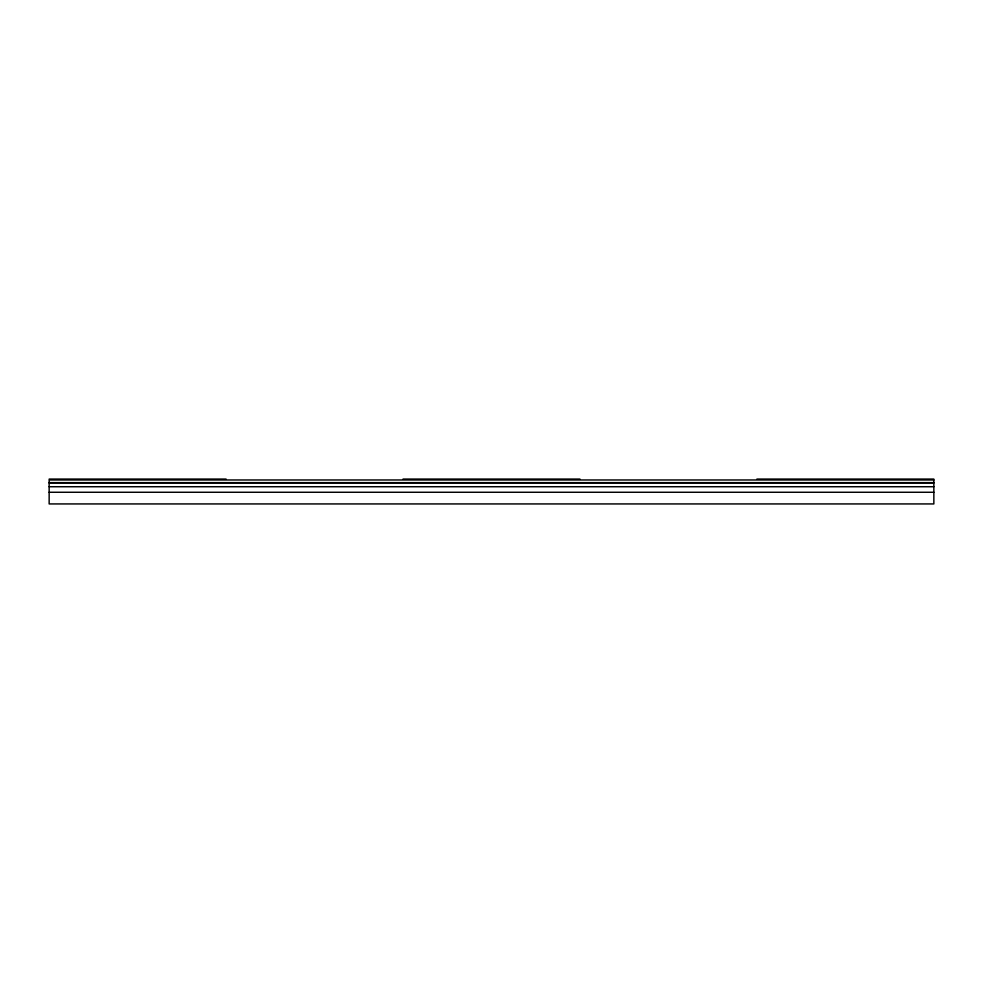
<?xml version="1.0" encoding="UTF-8"?>
<svg xmlns="http://www.w3.org/2000/svg" width="983" height="983" viewBox="0 0 983 983"><rect width="100%" height="100%" fill="white"/><g stroke="black" fill="none" stroke-linecap="round" stroke-linejoin="round"><path stroke-width="1.47" d="M49.15 479.065L226.09 479.065M403.03 479.065L579.97 479.065M756.91 479.065L933.85 479.065M49.15 482.641L933.85 482.641M49.15 482.85L933.85 482.85M49.15 486.732L933.85 486.732M49.15 492.262L933.85 492.262M933.85 479.974L49.15 479.974L49.15 503.935L933.85 503.935L933.85 479.974"/></g></svg>
